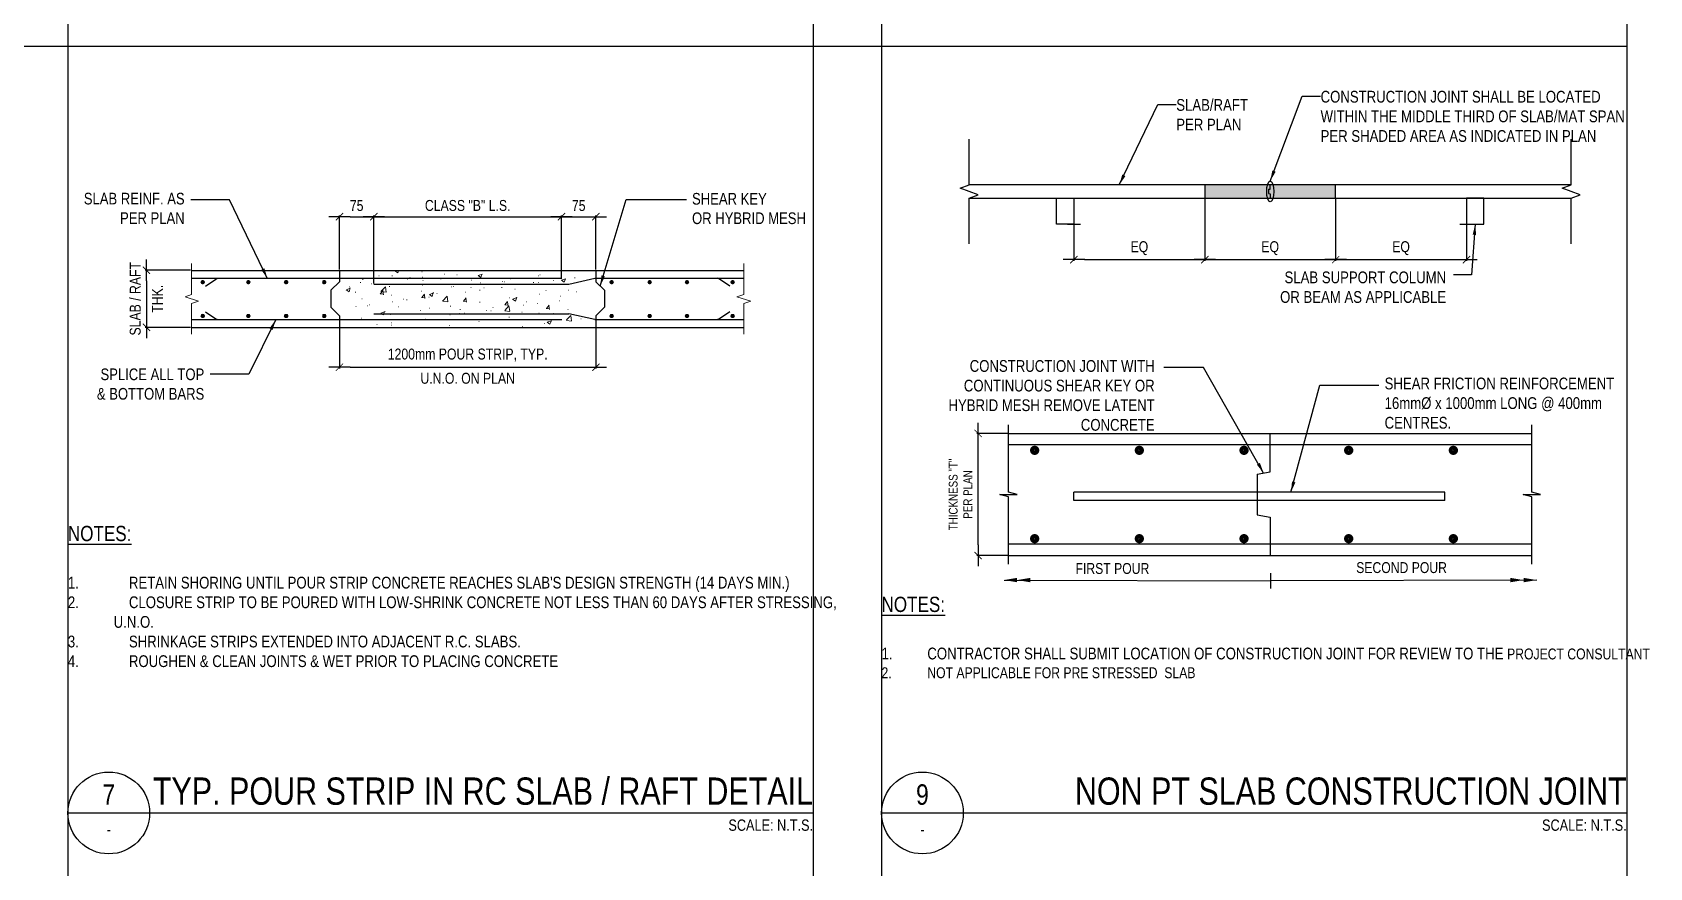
# Model space of a CAD drawing. Header units: millimetres. Extents: x 2250 to 90378, y -16050 to 57150.
# Drawn here: x 54947 to 90378, y 2552 to 20852 of the extents above; entities that cross this region are included whole.
import ezdxf
from ezdxf.enums import TextEntityAlignment as Align

# ---------------------------------------------------------------- set-up
doc = ezdxf.new("R2010")
doc.units = ezdxf.units.MM
for name, color, linetype in [('C00-00-00', 7, 'Continuous'), ('S-BAR', 4, 'Continuous'), ('S-D-MEDM2', 3, 'Continuous'), ('S-G-BREK', 2, 'Continuous'), ('S-G-DIMS', 1, 'Continuous'), ('S-G-HTCH', 1, 'Continuous'), ('S-G-LEDR', 2, 'Continuous'), ('S-G-MEDM', 3, 'Continuous'), ('S-G-POCH-25', 8, 'Continuous'), ('S-G-TEXT', 3, 'Continuous'), ('S-G-THCK', 6, 'Continuous'), ('S-G-THIN', 1, 'Continuous'), ('S-G-TITL', 7, 'Continuous'), ('S-G-TITLREF', 4, 'Continuous'), ('S-LOCI-REBAR-1', 4, 'Continuous'), ('S-strc2-2', 3, 'Continuous'), ('S289G_MAINBARS', 3, 'Continuous')]:
    doc.layers.add(name, color=color, linetype=linetype)
doc.layers.add('NPLT-JLA', color=193, linetype='Continuous', plot=False)
doc.styles.add('ARIAL', font='arial.ttf', dxfattribs={"width": 0.8})
doc.dimstyles.new('ARIALDIMS', dxfattribs={"dimscale": 12, "dimtxt": 20, "dimasz": 19.5, "dimexe": 2.25, "dimexo": 1.75, "dimgap": 10, "dimtad": 1, "dimzin": 3, "dimdsep": 46, "dimtxsty": 'ARIAL', "dimblk1": 'nyatick', "dimblk2": 'nyatick', "dimsah": 1, "dimcen": 2.25, "dimclrd": 1, "dimclre": 1, "dimclrt": 2, "dimadec": 0, "dimazin": 0, "dimtfac": 1, "dimtmove": 0, "dimatfit": 3, "dimfxl": 1, "dimfrac": 2, "dimtolj": 1, "dimtzin": 0, "dimarcsym": 0})

# ---------------------------------------------------------------- blocks, each defined once
blk = doc.blocks.new('nyatick')
at = {"layer": 'S-G-DIMS'}
blk.add_line((-1.01, 0), (1, 0), dxfattribs=at)
at = {"layer": 'S-G-DIMS', "const_width": 0.08}
blk.add_lwpolyline([(0.34, 0.34), (-0.34, -0.34)], dxfattribs=at)
blk = doc.blocks.new('*D429')
at = {"layer": 'Defpoints', "color": 0, "transparency": 16777216}
for p in [(58435, 15641), (57446, 14389), (58435, 14389)]:
    blk.add_point(p, dxfattribs=at)
at = {"layer": 'S-G-HTCH', "color": 1, "lineweight": -2, "transparency": 16777216}
for p, q in [((58414, 15641), (57419, 15641)), ((57446, 15407), (57446, 14623)), ((58414, 14389), (57419, 14389))]:
    blk.add_line(p, q, dxfattribs=at)
at = {"layer": 'S-G-HTCH', "color": 1, "lineweight": -2, "transparency": 16777216, "xscale": 234, "yscale": 234, "zscale": 234}
for p, rotation in [((57446, 15641), 90), ((57446, 14389), 270)]:
    blk.add_blockref('nyatick', p, dxfattribs=dict(at, rotation=rotation))
at = {"layer": 'S-G-HTCH', "color": 2, "transparency": 16777216, "char_height": 240, "attachment_point": 5, "rotation": 90, "style": 'ARIAL'}
for s, insert in [('\\A1;SLAB / RAFT', (57202, 15015)), ('\\A1;THK.', (57686, 15015))]:
    blk.add_mtext(s, dxfattribs=dict(at, insert=insert))
blk = doc.blocks.new('*D430')
at = {"layer": 'Defpoints', "color": 0, "transparency": 16777216}
for p in [(62428, 16813), (61675, 15633), (62428, 15328)]:
    blk.add_point(p, dxfattribs=at)
at = {"layer": 'S-G-HTCH', "color": 1, "lineweight": -2, "transparency": 16777216}
for p, q in [((61675, 15654), (61675, 16840)), ((61909, 16813), (62194, 16813)), ((62428, 15349), (62428, 16840))]:
    blk.add_line(p, q, dxfattribs=at)
at = {"layer": 'S-G-HTCH', "color": 1, "lineweight": -2, "transparency": 16777216, "xscale": 234, "yscale": 234, "zscale": 234, "rotation": 180}
blk.add_blockref('nyatick', (61675, 16813), dxfattribs=at)
at = {"layer": 'S-G-HTCH', "color": 1, "lineweight": -2, "transparency": 16777216, "xscale": 234, "yscale": 234, "zscale": 234}
blk.add_blockref('nyatick', (62428, 16813), dxfattribs=at)
at = {"layer": 'S-G-HTCH', "color": 2, "transparency": 16777216, "insert": (62052, 17056), "char_height": 240, "attachment_point": 5, "style": 'ARIAL'}
blk.add_mtext('\\A1;75', dxfattribs=at)
blk = doc.blocks.new('*D431')
at = {"layer": 'Defpoints', "color": 0, "transparency": 16777216}
for p in [(66539, 16813), (62428, 15328), (66539, 15455)]:
    blk.add_point(p, dxfattribs=at)
at = {"layer": 'S-G-HTCH', "color": 1, "lineweight": -2, "transparency": 16777216}
for p, q in [((62428, 15349), (62428, 16840)), ((62662, 16813), (66305, 16813)), ((66539, 15476), (66539, 16840))]:
    blk.add_line(p, q, dxfattribs=at)
at = {"layer": 'S-G-HTCH', "color": 1, "lineweight": -2, "transparency": 16777216, "xscale": 234, "yscale": 234, "zscale": 234, "rotation": 180}
blk.add_blockref('nyatick', (62428, 16813), dxfattribs=at)
at = {"layer": 'S-G-HTCH', "color": 1, "lineweight": -2, "transparency": 16777216, "xscale": 234, "yscale": 234, "zscale": 234}
blk.add_blockref('nyatick', (66539, 16813), dxfattribs=at)
at = {"layer": 'S-G-HTCH', "color": 2, "transparency": 16777216, "insert": (64484, 17058), "char_height": 240, "attachment_point": 5, "style": 'ARIAL'}
blk.add_mtext('\\A1;CLASS "B" L.S.', dxfattribs=at)
blk = doc.blocks.new('*D432')
at = {"layer": 'Defpoints', "color": 0, "transparency": 16777216}
for p in [(67292, 16813), (67292, 15633), (66539, 15455)]:
    blk.add_point(p, dxfattribs=at)
at = {"layer": 'S-G-HTCH', "color": 1, "lineweight": -2, "transparency": 16777216}
for p, q in [((66539, 15476), (66539, 16840)), ((66773, 16813), (67058, 16813)), ((67292, 15654), (67292, 16840))]:
    blk.add_line(p, q, dxfattribs=at)
at = {"layer": 'S-G-HTCH', "color": 1, "lineweight": -2, "transparency": 16777216, "xscale": 234, "yscale": 234, "zscale": 234, "rotation": 180}
blk.add_blockref('nyatick', (66539, 16813), dxfattribs=at)
at = {"layer": 'S-G-HTCH', "color": 1, "lineweight": -2, "transparency": 16777216, "xscale": 234, "yscale": 234, "zscale": 234}
blk.add_blockref('nyatick', (67292, 16813), dxfattribs=at)
at = {"layer": 'S-G-HTCH', "color": 2, "transparency": 16777216, "insert": (66916, 17056), "char_height": 240, "attachment_point": 5, "style": 'ARIAL'}
blk.add_mtext('\\A1;75', dxfattribs=at)
blk = doc.blocks.new('*D433')
at = {"layer": 'Defpoints', "color": 0, "transparency": 16777216}
for p in [(61674, 14389), (67293, 14389), (67293, 13516)]:
    blk.add_point(p, dxfattribs=at)
at = {"layer": 'S-G-HTCH', "color": 1, "lineweight": -2, "transparency": 16777216}
for p, q in [((61674, 14368), (61674, 13489)), ((67293, 14368), (67293, 13489)), ((61908, 13516), (67059, 13516))]:
    blk.add_line(p, q, dxfattribs=at)
at = {"layer": 'S-G-HTCH', "color": 1, "lineweight": -2, "transparency": 16777216, "xscale": 234, "yscale": 234, "zscale": 234, "rotation": 180}
blk.add_blockref('nyatick', (61674, 13516), dxfattribs=at)
at = {"layer": 'S-G-HTCH', "color": 1, "lineweight": -2, "transparency": 16777216, "xscale": 234, "yscale": 234, "zscale": 234}
blk.add_blockref('nyatick', (67293, 13516), dxfattribs=at)
at = {"layer": 'S-G-HTCH', "color": 2, "transparency": 16777216, "char_height": 240, "attachment_point": 5, "style": 'ARIAL'}
for s, insert in [('\\A1;1200mm POUR STRIP, TYP.', (64484, 13782)), ('\\A1;U.N.O. ON PLAN', (64484, 13272))]:
    blk.add_mtext(s, dxfattribs=dict(at, insert=insert))
blk = doc.blocks.new('*D434')
at = {"layer": 'Defpoints', "color": 0, "transparency": 16777216}
for p in [(80632, 17222), (77765, 16649), (80632, 15872)]:
    blk.add_point(p, dxfattribs=at)
at = {"layer": 'S-G-DIMS', "color": 1, "lineweight": -2, "transparency": 16777216}
for p, q in [((80632, 17201), (80632, 15845)), ((77765, 16628), (77765, 15845)), ((77999, 15872), (80398, 15872))]:
    blk.add_line(p, q, dxfattribs=at)
at = {"layer": 'S-G-DIMS', "color": 1, "lineweight": -2, "transparency": 16777216, "xscale": 234, "yscale": 234, "zscale": 234, "rotation": 180}
blk.add_blockref('nyatick', (77765, 15872), dxfattribs=at)
at = {"layer": 'S-G-DIMS', "color": 1, "lineweight": -2, "transparency": 16777216, "xscale": 234, "yscale": 234, "zscale": 234}
blk.add_blockref('nyatick', (80632, 15872), dxfattribs=at)
at = {"layer": 'S-G-DIMS', "color": 2, "transparency": 16777216, "insert": (79199, 16123), "char_height": 240, "attachment_point": 5, "style": 'ARIAL'}
blk.add_mtext('\\A1;EQ', dxfattribs=at)
blk = doc.blocks.new('*D435')
at = {"layer": 'Defpoints', "color": 0, "transparency": 16777216}
for p in [(80632, 17222), (83499, 17222), (83499, 15872)]:
    blk.add_point(p, dxfattribs=at)
at = {"layer": 'S-G-DIMS', "color": 1, "lineweight": -2, "transparency": 16777216}
for p, q in [((80632, 17201), (80632, 15845)), ((83499, 17201), (83499, 15845)), ((80866, 15872), (83265, 15872))]:
    blk.add_line(p, q, dxfattribs=at)
at = {"layer": 'S-G-DIMS', "color": 1, "lineweight": -2, "transparency": 16777216, "xscale": 234, "yscale": 234, "zscale": 234, "rotation": 180}
blk.add_blockref('nyatick', (80632, 15872), dxfattribs=at)
at = {"layer": 'S-G-DIMS', "color": 1, "lineweight": -2, "transparency": 16777216, "xscale": 234, "yscale": 234, "zscale": 234}
blk.add_blockref('nyatick', (83499, 15872), dxfattribs=at)
at = {"layer": 'S-G-DIMS', "color": 2, "transparency": 16777216, "insert": (82065, 16123), "char_height": 240, "attachment_point": 5, "style": 'ARIAL'}
blk.add_mtext('\\A1;EQ', dxfattribs=at)
blk = doc.blocks.new('*D436')
at = {"layer": 'Defpoints', "color": 0, "transparency": 16777216}
for p in [(83499, 17222), (86365, 16649), (86365, 15872)]:
    blk.add_point(p, dxfattribs=at)
at = {"layer": 'S-G-DIMS', "color": 1, "lineweight": -2, "transparency": 16777216}
for p, q in [((83499, 17201), (83499, 15845)), ((86365, 16628), (86365, 15845)), ((83733, 15872), (86131, 15872))]:
    blk.add_line(p, q, dxfattribs=at)
at = {"layer": 'S-G-DIMS', "color": 1, "lineweight": -2, "transparency": 16777216, "xscale": 234, "yscale": 234, "zscale": 234, "rotation": 180}
blk.add_blockref('nyatick', (83499, 15872), dxfattribs=at)
at = {"layer": 'S-G-DIMS', "color": 1, "lineweight": -2, "transparency": 16777216, "xscale": 234, "yscale": 234, "zscale": 234}
blk.add_blockref('nyatick', (86365, 15872), dxfattribs=at)
at = {"layer": 'S-G-DIMS', "color": 2, "transparency": 16777216, "insert": (84932, 16123), "char_height": 240, "attachment_point": 5, "style": 'ARIAL'}
blk.add_mtext('\\A1;EQ', dxfattribs=at)
blk = doc.blocks.new('*D437')
at = {"layer": 'Defpoints', "color": 0, "transparency": 16777216}
for p in [(75665, 12065), (76332, 12065), (76332, 9389)]:
    blk.add_point(p, dxfattribs=at)
at = {"layer": 'S-G-HTCH', "color": 1, "lineweight": -2, "transparency": 16777216}
for p, q in [((76311, 12065), (75638, 12065)), ((75665, 9623), (75665, 11831)), ((76311, 9389), (75638, 9389))]:
    blk.add_line(p, q, dxfattribs=at)
at = {"layer": 'S-G-HTCH', "color": 1, "lineweight": -2, "transparency": 16777216, "xscale": 234, "yscale": 234, "zscale": 234}
for p, rotation in [((75665, 12065), 90), ((75665, 9389), 270)]:
    blk.add_blockref('nyatick', p, dxfattribs=dict(at, rotation=rotation))
at = {"layer": 'S-G-HTCH', "color": 2, "transparency": 16777216, "insert": (75280, 10727), "char_height": 240, "attachment_point": 5, "rotation": 90, "style": 'ARIAL'}
blk.add_mtext('\\A1;{\\H0.8x;THICKNESS "T"\\PPER PLAN}', dxfattribs=at)

msp = doc.modelspace()

# ---------------------------------------------------------------- hatches: boundary and pattern name
at = {"layer": 'S-BAR'}
for points in [[(58731.197, 15379.15), (58714.278, 15412.988), (58680.475, 15429.907), (58646.602, 15412.988), (58629.682, 15379.15), (58646.602, 15345.311), (58680.475, 15328.392), (58714.278, 15345.311)], [(59729.464, 15379.15), (59712.51, 15412.988), (59678.671, 15429.907), (59644.868, 15412.988), (59627.949, 15379.15), (59644.868, 15345.311), (59678.671, 15328.392), (59712.51, 15345.311)], [(60555.568, 15379.15), (60547.108, 15412.988), (60504.846, 15429.907), (60470.972, 15412.988), (60454.053, 15379.15), (60470.972, 15345.311), (60504.846, 15328.392), (60547.108, 15345.311)], [(61387.853, 15379.15), (61379.394, 15412.988), (61337.096, 15429.907), (61303.293, 15412.988), (61294.833, 15379.15), (61303.293, 15345.311), (61337.096, 15328.392), (61379.394, 15345.311)], [(67688.195, 15379.15), (67671.24, 15412.988), (67637.402, 15429.907), (67603.599, 15412.988), (67586.68, 15379.15), (67603.599, 15345.311), (67637.402, 15328.392), (67671.24, 15345.311)], [(68521.493, 15379.15), (68504.574, 15412.988), (68470.771, 15429.907), (68436.897, 15412.988), (68419.978, 15379.15), (68436.897, 15345.311), (68470.771, 15328.392), (68504.574, 15345.311)], [(69339.487, 15379.15), (69322.603, 15412.988), (69288.765, 15429.907), (69254.927, 15412.988), (69238.007, 15379.15), (69254.927, 15345.311), (69288.765, 15328.392), (69322.603, 15345.311)], [(70337.754, 15379.15), (70320.835, 15412.988), (70286.961, 15429.907), (70253.123, 15412.988), (70236.204, 15379.15), (70253.123, 15345.311), (70286.961, 15328.392), (70320.835, 15345.311)], [(58731.197, 14634.741), (58714.278, 14677.004), (58680.475, 14685.498), (58646.602, 14677.004), (58629.682, 14634.741), (58646.602, 14600.903), (58680.475, 14592.478), (58714.278, 14600.903)], [(59729.464, 14634.741), (59712.51, 14677.004), (59678.671, 14685.498), (59644.868, 14677.004), (59627.949, 14634.741), (59644.868, 14600.903), (59678.671, 14592.478), (59712.51, 14600.903)], [(60555.568, 14634.741), (60547.108, 14677.004), (60504.846, 14685.498), (60470.972, 14677.004), (60454.053, 14634.741), (60470.972, 14600.903), (60504.846, 14592.478), (60547.108, 14600.903)], [(61387.853, 14634.741), (61379.394, 14677.004), (61337.096, 14685.498), (61303.293, 14677.004), (61294.833, 14634.741), (61303.293, 14600.903), (61337.096, 14592.478), (61379.394, 14600.903)], [(67688.195, 14634.741), (67671.24, 14677.004), (67637.402, 14685.498), (67603.599, 14677.004), (67586.68, 14634.741), (67603.599, 14600.903), (67637.402, 14592.478), (67671.24, 14600.903)], [(68521.493, 14634.741), (68504.574, 14677.004), (68470.771, 14685.498), (68436.897, 14677.004), (68419.978, 14634.741), (68436.897, 14600.903), (68470.771, 14592.478), (68504.574, 14600.903)], [(69339.487, 14634.741), (69322.603, 14677.004), (69288.765, 14685.498), (69254.927, 14677.004), (69238.007, 14634.741), (69254.927, 14600.903), (69288.765, 14592.478), (69322.603, 14600.903)], [(70337.754, 14634.741), (70320.835, 14677.004), (70286.961, 14685.498), (70253.123, 14677.004), (70236.204, 14634.741), (70253.123, 14600.903), (70286.961, 14592.478), (70320.835, 14600.903)]]:
    msp.add_hatch(color=256, dxfattribs=at).paths.add_polyline_path(points)
at = {"layer": 'S-G-POCH-25'}
h = msp.add_hatch(color=256, dxfattribs=at)
h.dxf.hatch_style = 1
h.paths.add_polyline_path([(80632.033, 17222.306), (83498.577, 17222.306), (83498.577, 17508.96), (80632.033, 17508.96)])

# ---------------------------------------------------------------- linework, layer by layer
at = {"layer": 'C00-00-00', "color": 1, "lineweight": 0}
for points in [[(58435.076, 15785.21), (58435.076, 15108.478), (58291.263, 15057.685), (58587.384, 14964.665), (58435.076, 14913.907), (58435.076, 14237.105)], [(70532.325, 15785.21), (70532.325, 15108.478), (70380.052, 15057.685), (70684.562, 14964.665), (70532.325, 14913.907), (70532.325, 14237.105)]]:
    msp.add_lwpolyline(points, dxfattribs=at)
at = {"layer": 'C00-00-00', "color": 8, "lineweight": 0}
for points in [[(62884.856, 15624.513), (62952.497, 15582.215)], [(62893.315, 15624.513), (62927.154, 15632.972)], [(62952.497, 15582.215), (62969.416, 15632.972)], [(63476.992, 15607.594), (63485.451, 15607.594)], [(66708.59, 15624.513), (66717.05, 15624.513)], [(61827.407, 15209.993), (61911.968, 15243.867)], [(61886.589, 15277.705), (61895.049, 15277.705)], [(61886.589, 15167.695), (61911.968, 15252.291)], [(62131.917, 15370.725), (62140.412, 15370.725)], [(62182.71, 15438.437), (62191.169, 15438.437)], [(62368.821, 15345.346), (62377.28, 15345.346)], [(62537.977, 15514.538), (62546.437, 15514.538)], [(62580.311, 15176.155), (62681.826, 15277.705)], [(62698.745, 15159.235), (62681.826, 15277.705)], [(62766.386, 15286.129), (62774.881, 15286.129)], [(62808.72, 15336.887), (62817.179, 15336.887)], [(62825.639, 15514.538), (62834.063, 15514.538)], [(63163.987, 15446.862), (63172.447, 15446.862)], [(63214.78, 15480.7), (63223.239, 15480.7)], [(63485.451, 15489.195), (63493.911, 15489.195)], [(63485.451, 15311.508), (63493.911, 15311.508)], [(63502.371, 15413.023), (63510.865, 15413.023)], [(63891.512, 15455.356), (63899.971, 15455.356)], [(63967.683, 15556.836), (63976.143, 15556.836)], [(64119.921, 15277.705), (64128.38, 15277.705)], [(64162.254, 15286.129), (64170.713, 15286.129)], [(64246.814, 15539.917), (64255.309, 15539.917)], [(64551.36, 15260.786), (64559.819, 15260.786)], [(64568.314, 15421.483), (64576.774, 15421.483)], [(64712.127, 15522.998), (64805.183, 15556.836)], [(64712.127, 15522.998), (64771.309, 15480.7)], [(64754.39, 15362.266), (64762.849, 15362.266)], [(64771.309, 15480.7), (64796.723, 15556.836)], [(64838.986, 15252.291), (64847.445, 15252.291)], [(65228.162, 15260.786), (65236.622, 15260.786)], [(65245.081, 15396.104), (65253.541, 15396.104)], [(65287.344, 15387.644), (65295.804, 15387.644)], [(65414.273, 15455.356), (65422.733, 15455.356)], [(65921.813, 15370.725), (65930.273, 15370.725)], [(66031.788, 15514.538), (66040.247, 15514.538)], [(66031.788, 15370.725), (66040.247, 15370.725)], [(66065.661, 15539.917), (66074.121, 15539.917)], [(66353.252, 15413.023), (66361.712, 15413.023)], [(66539.363, 15421.483), (66623.994, 15455.356)], [(66539.363, 15421.483), (66598.615, 15379.185)], [(66598.615, 15379.185), (66623.994, 15455.356)], [(66598.615, 15336.887), (66607.075, 15336.887)], [(66827.024, 15472.275), (66835.484, 15472.275)], [(61818.948, 15209.993), (61886.589, 15167.695)], [(62021.942, 15159.235), (62030.437, 15159.235)], [(62165.791, 15015.458), (62174.25, 15015.458)], [(62563.391, 15125.397), (62631.033, 15193.074)], [(62563.391, 15125.397), (62639.492, 15116.938)], [(62588.77, 15176.155), (62698.745, 15159.235)], [(62639.492, 15100.018), (62622.573, 15184.614)], [(62808.72, 15091.559), (62817.179, 15091.559)], [(62834.063, 14947.746), (62842.523, 14947.746)], [(63070.932, 15006.963), (63079.391, 15006.963)], [(63147.068, 14990.044), (63155.527, 14990.044)], [(63468.532, 15184.614), (63476.992, 15184.614)], [(63468.532, 15040.801), (63544.704, 15032.377)], [(63476.992, 15040.801), (63536.244, 15116.938)], [(63544.704, 15023.882), (63536.244, 15100.018)], [(63629.3, 15049.296), (63637.759, 15049.296)], [(63646.219, 15108.478), (63739.274, 15142.316)], [(63646.219, 15108.478), (63705.401, 15066.215)], [(63705.401, 15066.215), (63730.815, 15150.776)], [(63806.916, 15133.857), (63815.375, 15133.857)], [(63933.845, 14964.665), (64035.325, 15074.64)], [(63942.304, 14964.665), (64052.279, 14947.746)], [(64052.279, 14947.746), (64035.325, 15074.64)], [(64382.203, 14964.665), (64458.304, 14956.205)], [(64390.663, 14964.665), (64449.845, 15032.377)], [(64432.925, 15159.235), (64441.385, 15159.235)], [(64458.304, 14939.286), (64441.385, 15023.882)], [(64745.93, 15201.533), (64754.39, 15201.533)], [(64745.93, 14939.286), (64754.39, 14939.286)], [(65295.804, 14880.069), (65355.056, 14956.205)], [(65371.94, 14863.15), (65355.056, 14939.286)], [(65397.319, 15032.377), (65405.778, 15032.377)], [(65465.031, 15006.963), (65532.707, 14964.665)], [(65473.455, 15006.963), (65558.086, 15040.801)], [(65515.753, 15226.947), (65524.248, 15226.947)], [(65532.707, 14964.665), (65558.086, 15049.296)], [(65769.576, 14947.746), (65778.035, 14947.746)], [(66014.869, 14913.907), (66023.328, 14913.907)], [(66057.202, 15116.938), (66065.661, 15116.938)], [(66192.555, 15193.074), (66201.015, 15193.074)], [(66497.1, 14973.124), (66505.56, 14973.124)], [(66514.02, 15074.64), (66522.479, 15074.64)], [(66691.671, 15201.533), (66700.131, 15201.533)], [(66869.287, 15167.695), (66877.747, 15167.695)], [(62030.437, 14846.231), (62038.897, 14846.231)], [(62284.225, 14863.15), (62292.685, 14863.15)], [(62326.488, 14880.069), (62334.947, 14880.069)], [(62580.311, 14702.418), (62673.366, 14736.256)], [(62580.311, 14702.418), (62639.492, 14660.12)], [(62639.492, 14660.12), (62664.906, 14736.256)], [(62791.8, 14668.579), (62800.26, 14668.579)], [(62960.957, 14837.806), (62969.416, 14837.806)], [(63299.376, 14550.145), (63307.835, 14550.145)], [(63451.648, 14761.635), (63460.108, 14761.635)], [(63553.163, 14567.064), (63561.623, 14567.064)], [(63637.759, 14812.392), (63646.219, 14812.392)], [(64094.577, 14660.12), (64103.001, 14660.12)], [(64103.001, 14854.725), (64111.461, 14854.725)], [(64297.607, 14693.958), (64306.067, 14693.958)], [(64314.491, 14778.554), (64322.951, 14778.554)], [(64416.006, 14702.418), (64424.466, 14702.418)], [(64458.304, 14558.605), (64466.799, 14558.605)], [(64466.799, 14558.605), (64475.259, 14558.605)], [(64898.238, 14761.635), (64906.698, 14761.635)], [(64991.294, 14753.175), (64999.753, 14753.175)], [(65033.591, 14820.887), (65042.051, 14820.887)], [(65295.804, 14880.069), (65363.48, 14871.609)], [(65295.804, 14761.635), (65388.859, 14863.15)], [(65295.804, 14753.175), (65405.778, 14736.256)], [(65405.778, 14744.716), (65388.859, 14863.15)], [(65388.859, 14609.397), (65397.319, 14609.397)], [(65668.061, 14719.337), (65676.52, 14719.337)], [(65701.864, 14871.609), (65710.323, 14871.609)], [(66040.247, 14702.418), (66048.742, 14702.418)], [(66201.015, 14803.968), (66277.151, 14795.473)], [(66209.439, 14803.968), (66268.692, 14871.609)], [(66226.358, 14499.387), (66319.414, 14533.226)], [(66277.151, 14778.554), (66260.232, 14863.15)], [(66285.611, 14457.09), (66319.414, 14533.226)], [(66353.252, 14693.958), (66361.712, 14693.958)], [(66649.338, 14550.145), (66742.393, 14651.66)], [(66649.338, 14541.685), (66759.312, 14524.766)], [(66674.717, 14778.554), (66683.211, 14778.554)], [(66759.312, 14533.226), (66742.393, 14651.66)], [(62495.715, 14448.63), (62504.174, 14448.63)], [(62817.179, 14490.928), (62825.639, 14490.928)], [(62817.179, 14440.17), (62825.639, 14440.17)], [(64086.117, 14431.746), (64094.577, 14431.746)], [(64729.011, 14516.307), (64737.471, 14516.307)], [(65684.945, 14406.332), (65693.404, 14406.332)], [(66158.717, 14474.009), (66167.176, 14474.009)], [(66226.358, 14499.387), (66285.611, 14457.09)]]:
    msp.add_lwpolyline(points, dxfattribs=at)
at = {"layer": 'C00-00-00', "lineweight": 0}
for points in [[(62148.872, 14592.478), (62157.331, 14592.478)], [(66962.343, 14575.524), (66970.802, 14575.524)]]:
    msp.add_lwpolyline(points, dxfattribs=at)
at = {"layer": 'NPLT-JLA'}
for p, q in [((55725, 57150), (55725, -16050)), ((72050, 57150), (72050, -16050)), ((73550, 57150), (73550, -16050)), ((89875, 57150), (89875, -16050)), ((2250, 20550), (89875, 20550)), ((77622.162, 16648.997), (77908.817, 16648.997)), ((86221.794, 16648.997), (86508.448, 16648.997))]:
    msp.add_line(p, q, dxfattribs=at)
msp.add_lwpolyline([(80632.033, 17222.306), (83498.577, 17222.306), (83498.577, 17508.96), (80632.033, 17508.96)], close=True, dxfattribs=at)
at = {"layer": 'S-BAR'}
for points in [[(58435.112, 15463.745), (66547.823, 15463.745)], [(58739.657, 15294.554), (58968.066, 15446.826), (59010.364, 15463.745)], [(62428.003, 15336.852), (66700.131, 15336.852), (67266.888, 15463.745)], [(67266.888, 15463.745), (70532.325, 15463.745)], [(70227.744, 15294.554), (69999.335, 15446.826), (69957.073, 15463.745)], [(58435.112, 14558.605), (66547.823, 14558.605)], [(58739.657, 14727.796), (58968.066, 14575.524), (59010.364, 14558.605)], [(62428.003, 14685.463), (66700.131, 14685.463)], [(67266.888, 14558.605), (66700.131, 14685.463)], [(67266.888, 14558.605), (70532.325, 14558.605)], [(70227.744, 14727.761), (69999.335, 14575.488), (69957.073, 14558.569)]]:
    msp.add_lwpolyline(points, dxfattribs=at)
at = {"layer": 'S-D-MEDM2'}
for p, q in [((88658.356, 17508.96), (75472.255, 17508.96)), ((75472.255, 17222.306), (88658.356, 17222.306))]:
    msp.add_line(p, q, dxfattribs=at)
for points in [[(77765.49, 16648.997), (77383.284, 16648.997), (77383.284, 17222.306), (77765.49, 17222.306)], [(86365.121, 16648.997), (86747.327, 16648.997), (86747.327, 17222.306), (86365.121, 17222.306)]]:
    msp.add_lwpolyline(points, close=True, dxfattribs=at)
at = {"layer": 'S-G-BREK'}
for points in [[(76332.218, 9198.334), (76332.218, 10675.952), (76141.115, 10727.158), (76523.321, 10727.158), (76332.218, 10778.364), (76332.218, 12255.981)], [(87798.393, 9198.334), (87798.393, 10675.952), (87607.29, 10727.158), (87989.496, 10727.158), (87798.393, 10778.364), (87798.393, 12255.981)]]:
    msp.add_lwpolyline(points, dxfattribs=at)
at = {"layer": 'S-G-HTCH'}
msp.add_ellipse((82065.305, 17365.633), major_axis=(0, -227.249), ratio=0.341222235, dxfattribs=at)
at = {"layer": 'S-G-LEDR'}
msp.add_line((82074.819, 9004.424), (82074.819, 8670.519), dxfattribs=at)
for points in [[(76234.711, 8852.447), (82074.819, 8837.471)], [(87907.699, 8852.447), (82074.819, 8837.471)]]:
    msp.add_lwpolyline(points, dxfattribs=at)
for points in [[(76234.711, 8852.447), (76521.365, 8900.223), (76521.365, 8804.671), (76521.365, 8900.223)], [(76522.975, 8852.447), (76809.629, 8900.223), (76809.629, 8804.671), (76809.629, 8900.223)], [(87615.632, 8852.447), (87328.978, 8900.223), (87328.978, 8804.671), (87328.978, 8900.223)], [(87907.699, 8852.447), (87621.045, 8900.223), (87621.045, 8804.671), (87621.045, 8900.223)]]:
    msp.add_solid(points, dxfattribs=at)
at = {"layer": 'S-G-MEDM'}
for p, q in [((82029.474, 17413.409), (82065.305, 17419.381)), ((82029.474, 17413.409), (82029.474, 17317.857)), ((82065.305, 17419.381), (82065.305, 17508.96)), ((82029.474, 17317.857), (82065.305, 17311.885)), ((82065.305, 17311.885), (82065.305, 17222.306)), ((76332.218, 12064.878), (87798.393, 12064.878)), ((82065.305, 11220.84), (82065.305, 12064.878)), ((81778.651, 11173.065), (82065.305, 11220.84)), ((81778.651, 11173.065), (81778.651, 10281.251)), ((81778.651, 10281.251), (82065.305, 10233.475)), ((82065.305, 10233.475), (82065.305, 9389.437)), ((76332.218, 9389.437), (87798.393, 9389.437))]:
    msp.add_line(p, q, dxfattribs=at)
at = {"layer": 'S-G-THCK'}
for p, q in [((87798.393, 11814.056), (76332.218, 11814.056)), ((87798.393, 9640.26), (76332.218, 9640.26))]:
    msp.add_line(p, q, dxfattribs=at)
at = {"layer": 'S-G-THIN'}
for points in [[(75472.255, 16219.015), (75472.255, 17222.306), (75669.149, 17293.969), (75275.361, 17437.297), (75472.255, 17508.96), (75472.255, 18512.25)], [(88658.356, 16219.015), (88658.356, 17222.306), (88855.25, 17293.969), (88461.462, 17437.297), (88658.356, 17508.96), (88658.356, 18512.25)]]:
    msp.add_lwpolyline(points, dxfattribs=at)
at = {"layer": 'S-G-TITLREF'}
for p, q in [((55725, 3750), (72050, 3750)), ((73550, 3750), (89875, 3750))]:
    msp.add_line(p, q, dxfattribs=at)
for centre in [(56620.884, 3750), (74445.884, 3750)]:
    msp.add_circle(centre, 895.884, dxfattribs=at)
at = {"layer": 'S-LOCI-REBAR-1', "const_width": 83.5}
for points in [[(76845.488, 11694.616, 1), (76964.927, 11694.616, 1), (76845.488, 11694.616, 1), (76945.02, 11694.616, 1), (76865.394, 11694.616, 1), (76925.114, 11694.616, 1), (76885.301, 11694.616, 1), (76905.207, 11694.616, 1)], [(79138.723, 11694.616, 1), (79258.162, 11694.616, 1), (79138.723, 11694.616, 1), (79238.255, 11694.616, 1), (79158.629, 11694.616, 1), (79218.349, 11694.616, 1), (79178.536, 11694.616, 1), (79198.442, 11694.616, 1)], [(81431.958, 11694.616, 1), (81551.397, 11694.616, 1), (81431.958, 11694.616, 1), (81531.49, 11694.616, 1), (81451.864, 11694.616, 1), (81511.584, 11694.616, 1), (81471.771, 11694.616, 1), (81491.677, 11694.616, 1)], [(83725.193, 11694.616, 1), (83844.632, 11694.616, 1), (83725.193, 11694.616, 1), (83824.725, 11694.616, 1), (83745.099, 11694.616, 1), (83804.819, 11694.616, 1), (83765.006, 11694.616, 1), (83784.912, 11694.616, 1)], [(86018.428, 11694.616, 1), (86137.867, 11694.616, 1), (86018.428, 11694.616, 1), (86117.96, 11694.616, 1), (86038.334, 11694.616, 1), (86098.054, 11694.616, 1), (86058.241, 11694.616, 1), (86078.147, 11694.616, 1)], [(76845.488, 9759.699, -1), (76964.927, 9759.699, -1), (76845.488, 9759.699, -1), (76945.02, 9759.699, -1), (76865.394, 9759.699, -1), (76925.114, 9759.699, -1), (76885.301, 9759.699, -1), (76905.207, 9759.699, -1)], [(79138.723, 9759.699, -1), (79258.162, 9759.699, -1), (79138.723, 9759.699, -1), (79238.255, 9759.699, -1), (79158.629, 9759.699, -1), (79218.349, 9759.699, -1), (79178.536, 9759.699, -1), (79198.442, 9759.699, -1)], [(81431.958, 9759.699, -1), (81551.397, 9759.699, -1), (81431.958, 9759.699, -1), (81531.49, 9759.699, -1), (81451.864, 9759.699, -1), (81511.584, 9759.699, -1), (81471.771, 9759.699, -1), (81491.677, 9759.699, -1)], [(83725.193, 9759.699, -1), (83844.632, 9759.699, -1), (83725.193, 9759.699, -1), (83824.725, 9759.699, -1), (83745.099, 9759.699, -1), (83804.819, 9759.699, -1), (83765.006, 9759.699, -1), (83784.912, 9759.699, -1)], [(86018.428, 9759.699, -1), (86137.867, 9759.699, -1), (86018.428, 9759.699, -1), (86117.96, 9759.699, -1), (86038.334, 9759.699, -1), (86098.054, 9759.699, -1), (86058.241, 9759.699, -1), (86078.147, 9759.699, -1)]]:
    msp.add_lwpolyline(points, format="xyb", dxfattribs=at)
at = {"layer": 'S-strc2-2'}
for points in [[(58435.112, 15632.972), (70532.325, 15632.972)], [(61674.254, 15641.397), (61674.254, 15387.609), (61488.143, 15201.498), (61488.143, 14829.311), (61674.254, 14643.165), (61674.254, 14389.413)], [(67293.147, 15641.397), (67293.147, 15387.609), (67479.258, 15201.498), (67479.258, 14829.311), (67293.147, 14643.165), (67293.147, 14389.413)], [(58435.112, 14389.413), (70532.325, 14389.413)]]:
    msp.add_lwpolyline(points, dxfattribs=at)
at = {"layer": 'S289G_MAINBARS'}
for p, q in [((85889.043, 10777.761), (77766.613, 10777.761)), ((85889.043, 10596.787), (85889.043, 10777.761)), ((85889.043, 10596.787), (77766.613, 10596.787))]:
    msp.add_line(p, q, dxfattribs=at)
at = {"layer": 'S289G_MAINBARS', "color": 3}
msp.add_line((77766.613, 10596.787), (77766.613, 10777.761), dxfattribs=at)

# ---------------------------------------------------------------- texts
at = {"layer": 'S-G-HTCH', "color": 3, "char_height": 258, "attachment_point": 1, "style": 'ARIAL'}
for s, insert, width in [('CONSTRUCTION JOINT SHALL BE LOCATED WITHIN THE MIDDLE THIRD OF SLAB/MAT SPAN PER SHADED AREA AS INDICATED IN PLAN', (83169.645, 19570.834), 6667.45617), ('SLAB/RAFT PER PLAN', (80007.099, 19390.83), 2179.85391), ('\\pxqr;SLAB SUPPORT COLUMN OR BEAM AS APPLICABLE', (82223.244, 15613.332), 3696.10306), ('\\pxqr;CONSTRUCTION JOINT WITH CONTINUOUS SHEAR KEY OR HYBRID MESH REMOVE LATENT CONCRETE', (74201.575, 13672.354), 5332.37079), ('SHEAR FRICTION REINFORCEMENT 16mmØ x 1000mm LONG @ 400mm CENTRES.', (84572.126, 13288.478), 5088.70474)]:
    msp.add_mtext(s, dxfattribs=dict(at, insert=insert, width=width))
at = {"layer": 'S-G-LEDR', "color": 3, "attachment_point": 1, "style": 'ARIAL'}
for s, insert, char_height, width in [('\\pxqr;SLAB REINF. AS \\PPER PLAN', (51536.976, 17337.297), 255.92673, 6746.17303), ('\\pxql;SHEAR KEY \\POR HYBRID MESH', (69398.866, 17333.9), 255.92673, 6746.17303), ('\\pxqr;SPLICE ALL TOP\\P& BOTTOM BARS', (56306.904, 13487.946), 255.92673, 2406.00236), ("{\\LNOTES:^J\\P\\pxi-3,l3,t4;\\H0.77146x;\\l1.^IRETAIN SHORING UNTIL POUR STRIP CONCRETE REACHES SLAB'S DESIGN STRENGTH (14 DAYS MIN.)\\P2.^ICLOSURE STRIP TO BE POURED WITH LOW-SHRINK CONCRETE NOT LESS THAN 60 DAYS AFTER STRESSING, U.N.O. \\P3.^ISHRINKAGE STRIPS EXTENDED INTO ADJACENT R.C. SLABS.\\P4.^IROUGHEN & CLEAN JOINTS & WET PRIOR TO PLACING CONCRETE}", (55725, 10040.082), 334.430119, 16248.00163), ('{\\LNOTES:} ^J\\P\\pxi-3,l3,t3;{\\H0.77339x;1.^ICONTRACTOR SHALL SUBMIT LOCATION OF CONSTRUCTION JOINT FOR REVIEW TO THE \\H0.92358x;PROJECT CONSULTANT\\P2.^INOT APPLICABLE FOR PRE STRESSED  SLAB}', (73550, 8487.702), 334.430119, 16248.00163)]:
    msp.add_mtext(s, dxfattribs=dict(at, insert=insert, char_height=char_height, width=width))
at = {"layer": 'S-G-TEXT', "style": 'ARIAL', "width": 0.8}
for s, height, p in [('FIRST POUR', 238.8786, (78608.326, 9106.673)), ('SECOND POUR', 238.87865, (84943.293, 9125.811))]:
    msp.add_text(s, height=height, dxfattribs=at).set_placement(p, align=Align.MIDDLE)
at = {"layer": 'S-G-TEXT', "color": 7, "char_height": 248.85672, "width": 1863.91779, "attachment_point": 3, "style": 'ARIAL'}
for insert in [(72050, 3608.08), (89875, 3608.08)]:
    msp.add_mtext('\\W0.8000;SCALE: N.T.S.', dxfattribs=dict(at, insert=insert))
at = {"layer": 'S-G-TITL', "char_height": 597.2561, "width": 17688.41199, "attachment_point": 3, "style": 'ARIAL'}
for s, insert in [('TYP. POUR STRIP IN RC SLAB / RAFT DETAIL', (72050, 4527.396)), ('NON PT SLAB CONSTRUCTION JOINT', (89875, 4527.396))]:
    msp.add_mtext(s, dxfattribs=dict(at, insert=insert))
at = {"layer": 'S-G-TITLREF', "style": 'ARIAL', "width": 0.8}
for s, height, p in [('7', 447.942, (56620.884, 4153.472)), ('9', 447.942, (74445.884, 4153.472)), ('-', 248.857, (56620.884, 3387.733)), ('-', 248.857, (74445.884, 3387.733))]:
    msp.add_text(s, height=height, dxfattribs=at).set_placement(p, align=Align.MIDDLE)

# ---------------------------------------------------------------- dimensions: what is measured, and where the dimension line sits
at = {"layer": 'S-G-DIMS'}
for base, p1, p2, picture, middle in [((80632.033, 15872.025), (77765.49, 16648.997), (80632.033, 17222.306), '*D434', (79198.762, 16123.484)), ((83498.577, 15872.025), (80632.033, 17222.306), (83498.577, 17222.306), '*D435', (82065.305, 16123.484)), ((86365.121, 15872.025), (83498.577, 17222.306), (86365.121, 16648.997), '*D436', (84931.849, 16123.484))]:
    dim = msp.add_linear_dim(base=base, p1=p1, p2=p2, text='EQ', dimstyle='ARIALDIMS', dxfattribs=at)
    dim.commit()
    dim.dimension.update_dxf_attribs({"geometry": picture, "text_midpoint": middle})
at = {"layer": 'S-G-HTCH', "color": 3}
for base, p1, p2, text, picture, middle in [((66539.363, 16813.46), (62428.038, 15328.392), (66539.363, 15455.321), 'CLASS "B" L.S.', '*D431', (64483.7, 17057.553)), ((62428.038, 16813.46), (61675.134, 15632.972), (62428.038, 15328.392), '75', '*D430', (62051.586, 17055.506)), ((67292.267, 16813.46), (66539.363, 15455.321), (67292.267, 15632.972), '75', '*D432', (66915.815, 17055.506)), ((67293.147, 13516.32), (61674.254, 14389.413), (67293.147, 14389.413), '1200mm POUR STRIP, TYP.\\XU.N.O. ON PLAN', '*D433', (64483.7, 13516.32))]:
    dim = msp.add_linear_dim(base=base, p1=p1, p2=p2, text=text, dimstyle='ARIALDIMS', dxfattribs=at)
    dim.commit()
    dim.dimension.update_dxf_attribs({"geometry": picture, "text_midpoint": middle})
for base, p1, p2, text, picture, middle in [((57446.049, 14389.413), (58435.112, 15641.397), (58435.112, 14389.413), 'SLAB / RAFT\\XTHK.', '*D429', (57446.049, 15015.405)), ((75665.496, 12064.878), (76332.218, 9389.437), (76332.218, 12064.878), '{\\H0.8x;THICKNESS "T"\\PPER PLAN}', '*D437', (75665.496, 10727.158))]:
    dim = msp.add_linear_dim(base=base, p1=p1, p2=p2, angle=90, text=text, dimstyle='ARIALDIMS', dxfattribs=at)
    dim.commit()
    dim.dimension.update_dxf_attribs({"geometry": picture, "text_midpoint": middle, "dimtype": 160})

# ---------------------------------------------------------------- leaders
at = {"layer": 'S-G-HTCH', "annotation_type": 0, "has_hookline": 1, "hookline_direction": 0}
for points, text_width in [([(78758.12, 17508.96), (79605.783, 19271.391), (80006.499, 19271.391)], 1551.52), ([(82065.305, 17592.882), (82768.329, 19451.395), (83169.045, 19451.395)], 6637.182)]:
    msp.add_leader(points, dimstyle='ARIALDIMS', override={"dimgap": 0.05, "dimtad": 0}, dxfattribs=dict(at, text_width=text_width))
at = {"layer": 'S-G-HTCH'}
for points in [[(60098.348, 15455.321), (59263.638, 17181.042), (58417.679, 17181.042)], [(67386.202, 15294.554), (67954.262, 17189.466), (69279.363, 17189.466)], [(86556.224, 16648.997), (86474.639, 15540.083), (86083.235, 15540.083)], [(60279.365, 14558.605), (59692.738, 13361.931), (58844.876, 13361.931)], [(81921.978, 11196.952), (80603.678, 13505.916), (79731.712, 13505.916)], [(82519.85, 10777.761), (83151.671, 13119.671), (84442.758, 13122.864)]]:
    msp.add_leader(points, dimstyle='ARIALDIMS', override={"dimgap": 0.05, "dimtad": 0}, dxfattribs=at)

doc.saveas('drawing.dxf')
